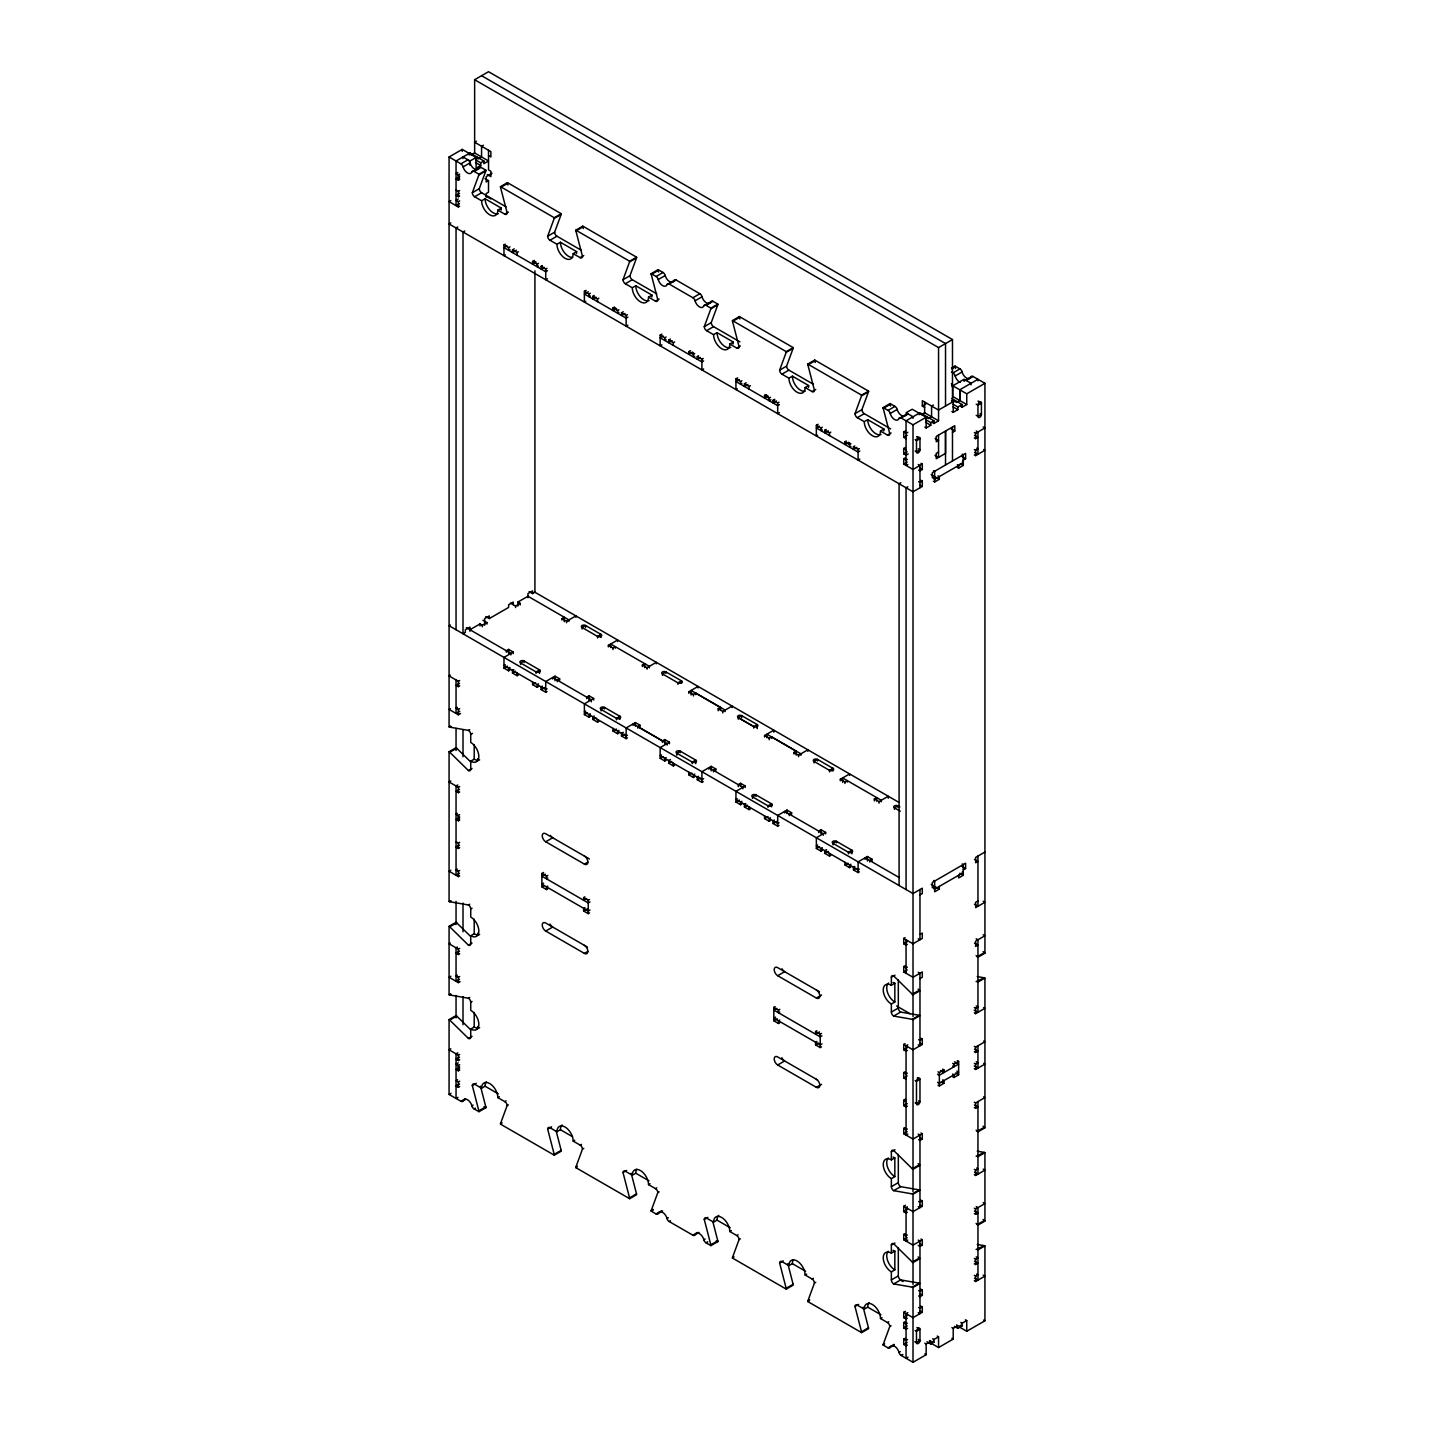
<?xml version="1.0" encoding="UTF-8"?>
<svg xmlns="http://www.w3.org/2000/svg" width="1434" height="1434" viewBox="0 0 1434 1434"><rect width="100%" height="100%" fill="white"/><g stroke="black" fill="none" stroke-linecap="round" stroke-linejoin="round"><path stroke-width="1.5" d="M591.346 701.835L591.346 699.828L552.699 677.511L552.699 679.017M933.373 481.215L934.681 481.967L934.681 476.608L931.204 474.6M945.526 464.992L945.526 431.06L945.526 453.377L936.241 458.737L936.241 453.377L938.553 452.033M945.526 406.055L945.526 343.568L481.591 75.715M952.481 460.977L952.481 427.045M952.481 402.04L952.481 339.553L488.546 71.7L474.636 79.73L474.636 152.954L488.51 161.002L483.885 163.673L483.885 161.002L469.993 152.954L456.048 161.002L456.048 205.636L459.525 203.628M957.338 467.376L958.647 468.129L963.289 465.441L963.289 460.081L965.602 458.755L965.602 453.395L932.351 472.593L932.351 477.934L934.681 476.608M481.591 200.76L485.068 198.752L501.308 208.127L497.831 210.135A11.49 6.632 60 0 1 489.711 214.813A11.49 6.632 60 0 1 481.591 200.76L474.636 196.745A3.28 1.9 60 0 1 472.324 192.712L478.848 174.93A3.28 1.9 60 0 0 478.956 174.231L485.911 170.216L481.017 167.384A3.28 1.9 60 0 0 478.831 167.903A6.561 3.782 60 0 1 474.457 168.961A6.561 3.782 60 0 1 470.083 162.849A3.28 1.9 60 0 0 467.896 159.801L460.941 163.835L449.075 156.987L449.075 726.877A3.28 1.9 60 0 0 449.738 727.146L468.416 730.39L469.725 729.637M472.324 192.712L479.279 188.696L485.803 170.915A3.28 1.9 60 0 0 485.911 170.216M556.948 244.264L560.425 242.256L576.665 251.631L573.188 253.639A11.49 6.632 60 0 1 565.068 258.317A11.49 6.632 60 0 1 556.948 244.264L549.993 240.249A3.28 1.9 60 0 1 547.663 236.216L554.205 218.434A3.28 1.9 60 0 0 554.295 217.735L561.25 213.72L507.439 182.638L500.484 186.653A3.28 1.9 60 0 0 500.574 187.478L507.116 212.806A3.28 1.9 60 0 1 504.786 214.15L497.831 210.135M547.663 236.216L554.617 232.2L561.16 214.419A3.28 1.9 60 0 0 561.25 213.72M632.286 287.768L635.782 285.742L652.004 295.117L648.527 297.143A11.49 6.632 60 0 1 640.406 301.821A11.49 6.632 60 0 1 632.286 287.768L625.332 283.735A3.28 1.9 60 0 1 623.019 279.72L629.544 261.938A3.28 1.9 60 0 0 629.651 261.239L636.606 257.206L582.796 226.142L575.823 230.157A3.28 1.9 60 0 0 575.93 230.982L582.455 256.31A3.28 1.9 60 0 1 580.143 257.654L573.188 253.639M623.019 279.72L629.974 275.704L636.517 257.923A3.28 1.9 60 0 0 636.606 257.206M713.558 334.678L717.036 332.67L733.276 342.045L729.798 344.052A11.49 6.632 60 0 1 721.678 348.731A11.49 6.632 60 0 1 713.558 334.678L706.603 330.662A3.28 1.9 60 0 1 704.273 326.647L710.816 308.866A3.28 1.9 60 0 0 710.906 308.149L717.878 304.133L712.985 301.301A3.28 1.9 60 0 0 710.798 301.839A6.561 3.782 60 0 1 706.424 302.879A6.561 3.782 60 0 1 702.051 296.784A3.28 1.9 60 0 0 699.864 293.737L676.149 280.042A3.28 1.9 60 0 0 673.962 280.562A6.561 3.782 60 0 1 669.588 281.62A6.561 3.782 60 0 1 665.215 275.525A3.28 1.9 60 0 0 663.028 272.478L658.134 269.646L651.179 273.661A3.28 1.9 60 0 0 651.269 274.486L657.812 299.814A3.28 1.9 60 0 1 655.499 301.158L648.527 297.143M704.273 326.647L711.246 322.632L717.771 304.85A3.28 1.9 60 0 0 717.878 304.133M556.267 1131.372L561.16 1150.355A3.28 1.9 60 0 1 561.25 1151.179L554.295 1155.195L500.484 1124.131A3.28 1.9 60 0 1 500.574 1123.414L507.116 1105.632L508.425 1104.879M788.915 378.182L792.393 376.174L808.633 385.549L805.137 387.556A11.49 6.632 60 0 1 797.035 392.235A11.49 6.632 60 0 1 788.915 378.182L781.942 374.166A3.28 1.9 60 0 1 779.63 370.151L786.155 352.37A3.28 1.9 60 0 0 786.262 351.653L793.217 347.637L739.406 316.555L732.451 320.589A3.28 1.9 60 0 0 732.541 321.413L739.084 346.723A3.28 1.9 60 0 1 736.753 348.068L729.798 344.052M779.63 370.151L786.585 366.136L793.127 348.337A3.28 1.9 60 0 0 793.217 347.637M631.193 1173.281L636.517 1193.859A3.28 1.9 60 0 1 636.606 1194.683L629.651 1198.699L575.823 1167.634A3.28 1.9 60 0 1 575.93 1166.918L582.455 1149.136L583.763 1148.383M864.254 421.686L867.731 419.678L883.971 429.053L880.494 431.06A11.49 6.632 60 0 1 872.374 435.739A11.49 6.632 60 0 1 864.254 421.686L857.299 417.67A3.28 1.9 60 0 1 854.987 413.655L861.511 395.874A3.28 1.9 60 0 0 861.601 395.157L868.574 391.141L814.745 360.059L807.79 364.093A3.28 1.9 60 0 0 807.898 364.899L814.422 390.227A3.28 1.9 60 0 1 812.11 391.572L805.137 387.556M854.987 413.655L861.942 409.622L868.466 391.84A3.28 1.9 60 0 0 868.574 391.141M712.877 1221.786L717.771 1240.786A3.28 1.9 60 0 1 717.878 1241.611L710.906 1245.626L706.012 1242.794A3.28 1.9 60 0 1 703.825 1239.747A6.561 3.782 60 0 0 699.451 1233.652A6.561 3.782 60 0 0 695.078 1234.692A3.28 1.9 60 0 1 692.891 1235.212L669.194 1221.535A3.28 1.9 60 0 1 667.007 1218.488A6.561 3.782 60 0 0 662.633 1212.393A6.561 3.782 60 0 0 658.26 1213.433A3.28 1.9 60 0 1 656.073 1213.953L651.179 1211.138A3.28 1.9 60 0 1 651.269 1210.421L657.812 1192.64L659.12 1191.887M787.822 1263.713L793.127 1284.29A3.28 1.9 60 0 1 793.217 1285.097L786.262 1289.13L732.451 1258.048A3.28 1.9 60 0 1 732.541 1257.349L739.084 1239.568L740.374 1238.815M863.16 1307.199L868.466 1327.776A3.28 1.9 60 0 1 868.574 1328.601L861.601 1332.616L807.79 1301.552A3.28 1.9 60 0 1 807.898 1300.853L814.422 1283.054L815.731 1282.301M931.598 1341.525L931.598 1343.533L938.553 1347.548L938.553 1336.829L933.928 1339.517L933.928 1342.188L930.791 1343.999L930.791 1341.31L926.149 1343.999L926.149 1354.718L913.01 1362.3L901.161 1355.453A3.28 1.9 60 0 1 898.975 1352.405A6.561 3.782 60 0 0 894.601 1346.311A6.561 3.782 60 0 0 890.227 1347.351A3.28 1.9 60 0 1 888.04 1347.888L883.147 1345.056A3.28 1.9 60 0 1 883.236 1344.339L889.779 1326.558L891.07 1325.805M449.075 156.987L462.232 149.387L476.106 157.453L476.106 168.172L480.748 165.484L480.748 162.813L475.532 159.801M476.464 141.177L474.636 142.235L490.876 151.61L490.876 156.969L488.546 155.625M483.419 145.192L481.591 146.25L481.555 156.987L478.114 158.977M471.159 154.962L474.636 152.954M463.003 158.547L463.003 156.987L469.993 160.984L476.948 156.969L476.948 158.636M460.941 163.835A3.28 1.9 60 0 1 463.128 166.882L470.083 162.849M457.787 172.492L456.048 173.496L458.36 174.84L459.669 174.088M480.748 162.813L483.885 161.002M459.525 176.848L456.048 178.856L458.36 180.2L459.669 179.447M463.128 166.882A6.561 3.782 60 0 0 467.502 172.976A6.561 3.782 60 0 0 471.876 171.919L478.831 167.903M471.876 171.919A3.28 1.9 60 0 1 474.062 171.399L481.017 167.384M478.848 174.93L485.803 170.915M456.048 190.023L458.36 191.367L459.669 190.597M491.987 173.281L486.198 176.633L486.198 181.993L488.51 180.648L488.51 192.246L486.198 193.59L486.198 197.157M459.525 193.375L456.048 195.382L458.36 196.709L459.669 195.956M450.832 200.617L449.075 201.62L458.36 206.98L459.669 206.227M458.217 199.039L456.048 200.294L458.36 201.62L459.669 200.868M474.636 196.745L481.591 192.712L506.094 206.872M500.574 187.478L507.546 183.462A3.28 1.9 60 0 1 507.439 182.638M450.832 222.951L449.075 223.955L913.01 491.79L922.295 486.431L922.295 481.071L920.986 480.318M457.787 226.948L456.048 227.97L456.048 629.741M464.741 230.982L463.003 231.985L463.003 633.756L465.315 632.412L465.315 629.741L469.958 627.052L469.958 631.247M504.786 214.15L508.425 212.053M505.288 254.893L503.961 255.646L503.979 244.927L505.288 244.174M554.205 218.434L561.16 214.419M507.009 245.859L503.961 247.616L545.709 271.725L547.465 270.721M503.979 244.927L508.622 247.598L509.93 246.845M509.93 249.534L508.622 250.287L508.622 247.598M516.401 250.251L512.494 252.509L512.494 249.839L514.232 248.835M512.494 249.839L517.118 252.509L518.427 251.757M549.993 240.249L556.948 236.216L581.451 250.376M575.93 230.982L582.885 226.966A3.28 1.9 60 0 1 582.796 226.142M535.079 261.562L536.047 262.117L532.588 264.125L532.588 261.436L534.326 260.432M532.588 261.436L537.23 264.125L538.539 263.372M538.539 266.043L537.23 266.796L537.23 264.125M544.131 267.28L541.102 269.036L541.102 266.348L542.393 265.595M547.465 278.752L545.709 279.755L545.727 269.036L547.035 268.283M580.143 257.654L583.763 255.557M629.544 261.938L636.517 257.923M585.699 301.319L584.373 302.072L584.391 291.353L586.13 290.349M588.298 291.783L584.373 294.042L626.138 318.151L627.877 317.147M584.391 291.353L589.033 294.024L590.342 293.271M590.342 295.96L589.033 296.713L589.033 294.024M595.952 297.179L592.905 298.935L592.905 296.264L594.214 295.512M592.905 296.264L597.548 298.935L598.838 298.182M625.332 283.735L632.286 279.72L656.79 293.862M651.269 274.486L658.242 270.47A3.28 1.9 60 0 1 658.134 269.646M651.179 273.661L656.073 276.493L663.028 272.478M656.073 276.493A3.28 1.9 60 0 1 658.26 279.54L665.215 275.525M616.477 308.543L612.999 310.551L612.999 307.88L614.308 307.127M612.999 307.88L617.642 310.551L618.95 309.798M618.95 312.469L617.642 313.221L617.642 310.551M658.26 279.54A6.561 3.782 60 0 0 662.633 285.635A6.561 3.782 60 0 0 667.007 284.595L673.962 280.562M667.007 284.595A3.28 1.9 60 0 1 669.194 284.057L676.149 280.042M624.991 313.454L621.514 315.462L621.514 312.773L623.252 311.77M627.877 325.177L626.138 326.181L626.156 315.462L627.447 314.709M655.499 301.158L659.12 299.061M669.194 284.057L692.891 297.752L699.864 293.737M692.891 297.752A3.28 1.9 60 0 1 695.078 300.799L702.051 296.784M695.078 300.799A6.561 3.782 60 0 0 699.451 306.894A6.561 3.782 60 0 0 703.825 305.854L710.798 301.839M703.825 305.854A3.28 1.9 60 0 1 706.012 305.317L712.985 301.301M661.916 344.805L660.142 345.827L660.178 335.108L661.916 334.104M663.171 336.04L660.142 337.797L701.889 361.906L703.628 360.902M710.816 308.866L717.771 304.85M660.178 335.108L664.802 337.779L666.111 337.026M666.111 339.715L664.802 340.467L664.802 337.779M672.152 340.683L668.674 342.69L668.674 340.019L670.413 339.016M668.674 340.019L673.317 342.69L674.625 341.937M706.603 330.662L713.558 326.647L739.944 341.884M732.541 321.413L739.496 317.38A3.28 1.9 60 0 1 739.406 316.555M692.264 352.298L688.786 354.306L688.786 351.617L690.525 350.613M688.786 351.617L693.411 354.306L694.719 353.553M694.719 356.224L693.411 356.976L693.411 354.306M700.33 357.442L697.283 359.217L697.283 356.528L698.591 355.775M703.628 368.932L701.889 369.936L701.925 359.217L703.234 358.446M736.753 348.068L740.374 345.97M737.255 388.811L735.929 389.582L735.947 378.845L737.685 377.841M739.406 379.526L735.929 381.534L777.676 405.643L779.415 404.639M786.155 352.37L793.127 348.337M735.947 378.845L740.589 381.534L741.88 380.781M741.88 383.452L740.589 384.204L740.589 381.534M747.921 384.437L744.443 386.445L744.443 383.756L746.182 382.753M744.443 383.756L749.086 386.445L750.394 385.692M781.942 374.166L788.915 370.151L813.419 384.294M807.898 364.899L814.853 360.884A3.28 1.9 60 0 1 814.745 360.059M766.079 394.924L768.015 396.053L764.555 398.043L764.555 395.372L765.864 394.619M764.555 395.372L769.198 398.043L770.488 397.29M770.936 399.728L769.198 400.731L769.198 398.043M776.529 400.946L773.051 402.954L773.051 400.283L774.79 399.279M779.415 412.669L777.676 413.673L777.694 402.954L779.003 402.201M812.11 391.572L815.731 389.474M450.384 624.973L449.075 625.726L913.01 893.561L922.295 888.202L922.295 893.561L919.965 894.906M474.636 79.73L938.553 347.584L952.481 339.553M861.511 395.874L868.466 391.84M817.667 435.237L816.34 436.008L816.358 425.271L818.097 424.267M819.388 426.203L816.34 427.959L858.088 452.068L859.826 451.065M469.958 629.741L480.014 623.933L482.326 625.278L486.968 622.589L486.968 624.095M485.803 616.566L489.299 618.574L508.622 607.424L508.622 604.736L513.264 602.065L513.264 604.736M517.907 606.08L517.907 602.065L527.945 596.257M529.11 591.561L532.588 593.586L534.918 592.242L534.918 270.829M816.358 425.271L821.001 427.959L822.309 427.207M510.504 603.14L515.577 606.08L520.219 603.391L520.219 604.915M822.309 429.877L821.001 430.63L821.001 427.959M828.35 430.863L824.855 432.871L824.855 430.182L826.163 429.429M824.855 430.182L829.497 432.871L830.806 432.118M857.299 417.67L864.254 413.655L890.639 428.874M883.147 407.579L890.102 403.563L894.995 406.396A3.28 1.9 60 0 1 897.182 409.443A6.561 3.782 60 0 0 901.556 415.537A6.561 3.782 60 0 0 905.929 414.498A3.28 1.9 60 0 1 908.116 413.978L901.161 417.993A3.28 1.9 60 0 0 898.975 418.513A6.561 3.782 60 0 1 894.601 419.553A6.561 3.782 60 0 1 890.227 413.458A3.28 1.9 60 0 0 888.04 410.411L883.147 407.579A3.28 1.9 60 0 0 883.236 408.403L889.779 433.731A3.28 1.9 60 0 1 887.449 435.076L880.494 431.06M951.567 368.072L955.044 366.064L959.938 368.897A3.28 1.9 60 0 1 962.124 371.944A6.561 3.782 60 0 0 966.498 378.038A6.561 3.782 60 0 0 970.872 376.999A3.28 1.9 60 0 1 973.059 376.479L984.925 383.308L984.925 953.216L977.952 957.231A3.28 1.9 60 0 1 977.289 956.729L976.124 955.582M883.236 408.403L890.191 404.388A3.28 1.9 60 0 1 890.102 403.563M951.674 368.897L955.152 366.889A3.28 1.9 60 0 1 955.044 366.064M888.04 410.411L894.995 406.396M951.459 372.033L952.983 372.912L959.938 368.897M890.227 413.458L897.182 409.443M952.983 372.912A3.28 1.9 60 0 1 955.169 375.959L962.124 371.944M849.663 442.855A2.456 1.416 0 0 1 848.426 442.479L844.967 444.468L844.967 441.797L846.275 441.045M844.967 441.797L849.609 444.468L850.918 443.715M450.384 675.181L449.075 675.934L458.36 681.293L459.669 680.541M984.925 383.308L966.749 393.812L966.749 404.513L952.803 396.501L952.803 385.782L964.078 379.275L971.033 383.29L970.997 384.868M898.975 418.513L905.929 414.498M964.347 380.763L970.872 376.999M850.918 446.404L849.609 447.157L849.609 444.468M955.152 402.183L955.152 400.498L938.553 410.07L922.313 400.695L922.313 406.055L925.808 404.047M973.059 376.479L966.104 380.494A3.28 1.9 60 0 0 963.917 381.014M856.958 447.372L853.463 449.38L853.463 446.709L854.772 445.956M513.264 653.563L513.264 652.058L508.622 649.387L506.31 650.713L506.31 652.219M561.967 620.08L561.967 618.574L564.297 617.229L564.297 621.764M933.426 404.997L931.598 406.055L931.562 416.792L928.407 418.62M859.826 459.095L858.088 460.099L858.106 449.38L859.414 448.627M921.506 414.569L924.607 412.777L938.553 420.789L938.553 347.584M887.449 435.076L891.07 432.978M513.264 652.058L503.979 657.417L503.979 668.136L508.622 670.807L509.93 670.054M561.967 618.574L566.609 621.263L575.894 615.903L575.894 617.409M459.525 683.301L456.048 685.309L458.36 686.653L459.669 685.9M901.161 417.993L913.01 424.822L926.956 416.774L933.928 420.789L933.928 423.478L932.62 422.725M906.055 438.661L903.725 437.334L903.725 431.975L905.463 430.971M956.657 402.309L959.794 400.498L959.794 389.779M505.288 664.695L503.979 665.448L545.727 689.557L547.035 688.804M907.794 432.315L906.055 433.319L903.725 431.975M503.979 668.136L507.457 666.129M903.725 437.334L907.202 435.327M925.575 419.588L930.791 422.6L933.928 420.789M953.072 404.209L957.858 406.969L962.106 404.513L962.106 407.202L960.798 406.449M509.93 667.384L508.622 668.136L508.622 670.807M924.84 427.207L926.149 427.959L930.791 425.271L930.791 422.6M933.928 423.478L938.553 420.789M951.907 411.576L953.216 412.329L957.858 409.658L957.858 406.969M962.106 407.202L966.749 404.513M513.784 669.606L512.494 670.359L512.494 673.048L517.118 675.719L518.427 674.966M450.384 708.665L449.075 709.418L458.36 714.777L460.529 713.523M512.494 673.048L515.523 671.273M916.487 440.686L919.965 438.661L917.061 436.994M908.224 453.933L906.055 455.187L903.725 453.843L903.725 448.483L905.463 447.48M457.338 707.338L456.048 708.091L458.36 709.418L459.669 708.665M903.725 453.843L907.202 451.835M459.758 711.3L456.048 713.433L456.048 679.967M918.656 470.065L919.965 470.818L922.295 469.474L922.295 464.114L913.01 469.474L903.725 464.114L903.725 458.755L905.033 458.002M952.481 432.405L954.793 431.06L954.793 425.701L936.241 436.42L936.241 441.78L938.553 440.435L935.076 438.428M907.363 459.346L906.055 460.099L903.725 458.755M449.075 726.877L450.384 726.124M903.725 464.114L907.202 462.107M449.738 727.146L451.047 726.393M907.794 464.455L906.055 465.458L906.055 420.807L919.194 413.225L919.194 414.731M532.588 681.975L532.588 684.645L535.635 682.889M538.539 683.893L537.23 684.645L537.23 687.316L538.539 686.563M559.654 680.343L559.654 678.838L555.012 676.167L545.727 681.526L545.727 692.228L547.035 691.475M608.357 646.877L608.357 645.354L617.642 640.012L617.642 641.518M974.331 432.566L975.64 433.319L984.925 427.959L983.186 426.956M542.393 686.133L541.102 686.886L541.102 689.557L545.727 692.228M541.102 689.557L544.579 687.549M559.654 678.838L557.324 680.182L557.324 681.688M608.357 645.354L612.999 648.043L615.329 646.698L615.329 648.204M974.331 437.908L975.64 438.661L977.952 437.334L974.475 435.327M900.839 482.756L899.082 483.76L899.082 885.531M470.711 761.956L456.711 748.225A3.28 1.9 60 0 0 456.048 747.723L449.075 751.739A3.28 1.9 60 0 1 449.738 752.241L468.416 770.56A3.28 1.9 60 0 0 470.728 769.216L470.728 761.185A11.49 6.632 60 0 0 478.848 756.507A11.49 6.632 60 0 0 470.728 742.436L470.728 734.405L472.467 733.401M907.794 486.771L906.055 487.775L906.055 889.546M449.738 752.241L456.711 748.225M922.295 481.071L919.965 482.416L918.656 481.663M974.331 449.523L975.64 450.276L977.952 448.932L976.662 448.179M933.624 478.723L934.645 479.297L963.254 462.788L963.254 454.757L962.232 454.166M974.331 454.883L975.64 455.636L984.925 450.276L983.616 449.523M934.681 481.967L939.324 479.279L939.324 476.608L938.015 475.855M470.728 761.185L474.206 759.178A11.49 6.632 60 0 0 479.637 759.912M593.676 699.989L593.676 698.483L589.033 695.813L586.721 697.139L586.721 698.645M642.378 666.505L642.378 665L644.708 663.673L644.708 667.688M468.416 770.56L472.037 768.463M450.832 780.956L449.075 781.96L458.36 787.32L459.669 786.567M593.676 698.483L584.391 703.843L584.391 714.562L589.033 717.233L590.342 716.48M642.378 665L647.021 667.688L656.306 662.329L656.306 663.834M457.787 784.972L456.048 785.975L456.048 875.26L459.525 873.252M585.699 711.121L584.391 711.873L626.156 735.983L627.447 735.23M584.391 714.562L587.438 712.806M459.525 789.327L456.048 791.335L458.36 792.679L459.669 791.927M590.342 713.809L589.033 714.562L589.033 717.233M594.214 716.032L592.905 716.785L592.905 719.474L597.548 722.144L598.838 721.392M592.905 719.474L595.952 717.699M457.338 813.347L456.048 814.1L458.36 815.444L459.669 814.691M612.999 728.4L612.999 731.071L616.477 729.064M459.597 816.86A2.456 1.416 -60 0 0 459.525 817.452L456.048 819.459L458.36 820.804L459.669 820.051M618.95 730.318L617.642 731.071L617.642 733.742L618.95 732.989M640.066 726.769L640.066 725.263L635.423 722.593L626.156 727.952L626.156 738.653L627.447 737.901M688.786 693.303L688.786 691.78L698.053 686.438L698.053 687.944M623.252 732.308L621.514 733.312L621.514 735.983L626.156 738.653M621.514 735.983L624.561 734.226M637.754 728.113L637.754 726.608L640.066 725.263M688.786 691.78L693.411 694.468L695.741 693.124L720.495 707.41L720.495 710.422M456.048 841.776L458.36 843.12L459.669 842.367M459.525 845.128L456.048 847.135L458.36 848.48L459.669 847.727M662.472 742.418L662.472 740.912L664.784 739.568L669.427 742.238L669.427 743.744M718.183 710.744L718.183 708.737L720.495 707.41M669.427 742.238L660.16 747.598L660.178 758.299L664.802 760.988L666.111 760.235M718.183 708.737L722.808 711.425L732.093 706.066L732.075 707.571M450.832 870.241L449.075 871.245L458.36 876.604L459.669 875.851M457.338 869.147L456.048 869.9L458.36 871.245L459.669 870.492M661.45 754.876L660.16 755.628L701.907 779.737L703.646 778.734M660.178 758.299L663.207 756.543M666.111 757.546L664.802 758.299L664.802 760.988M676.794 753.173L680.272 751.165L680.254 752.671M738.259 719.187L738.277 717.663L741.736 715.674L757.224 724.582L757.224 727.612M670.413 759.536L668.674 760.54L668.674 763.211L673.317 765.899L674.625 765.147M668.674 763.211L671.721 761.454M589.428 858.966L545.727 833.746A4.929 2.832 60 0 0 542.249 835.753A4.929 2.832 60 0 0 545.727 841.776L552.699 837.761A4.929 2.832 60 0 1 550.369 835.395M449.075 751.739L449.075 901.466L450.384 900.713M449.075 901.466A3.28 1.9 60 0 0 449.738 901.735L451.047 900.982M741.754 717.663L741.754 715.656A2.456 1.416 0 0 0 738.277 715.656A2.456 1.416 0 0 0 738.277 717.663L753.728 726.608L757.206 724.6L757.206 728.615M688.786 772.137L688.786 774.826L691.815 773.069M694.719 774.073L693.411 774.826L693.411 777.497L694.719 776.744M449.738 901.735L468.416 904.979L469.725 904.227M715.817 770.542L715.817 769.018L711.192 766.348L701.907 771.707L701.925 782.408L703.234 781.655M764.573 737.04L764.573 735.534L773.84 730.175L773.822 732.182M698.591 776.296L697.283 777.049L697.283 779.737L701.925 782.408M470.711 936.545L456.711 922.815A3.28 1.9 60 0 0 456.048 922.313L449.075 926.328A3.28 1.9 60 0 1 449.738 926.83L468.416 945.149A3.28 1.9 60 0 0 470.728 943.805L470.728 935.775A11.49 6.632 60 0 0 478.848 931.096A11.49 6.632 60 0 0 470.728 917.025L470.728 908.995L472.037 908.242M697.283 779.737L700.33 777.981M715.817 769.018L713.505 770.363L713.505 771.868M764.573 735.534L769.216 738.205L771.528 736.861L796.246 751.165L796.246 755.18M449.738 926.83L456.711 922.815M547.806 888.793L546.515 889.546L541.873 886.875L541.873 873.485L543.611 872.481M545.35 874.148L541.873 876.156L588.263 902.936L590.001 901.932M541.873 873.485L546.515 876.156L547.806 875.403M547.806 878.074L546.515 878.845L546.515 876.156M543.611 883.183L541.873 884.186L588.263 910.984L590.001 909.981M541.873 886.875L544.042 885.62M545.727 841.776L584.391 864.11L587.868 862.103A4.929 2.832 60 0 0 584.391 856.062M547.806 886.122L546.515 886.875L546.515 889.546M450.384 943.034L449.075 943.787L458.36 949.147L459.669 948.394M470.728 935.775L474.206 933.767A11.49 6.632 60 0 0 479.637 934.502M457.338 947.049L456.048 947.802L456.048 981.286L459.525 979.279M745.214 787.481L745.214 785.975L740.589 783.305L738.259 784.649L738.259 786.657M793.934 754.015L793.934 752.491L796.246 751.165M468.416 945.149L472.037 943.052M745.214 785.975L735.947 791.335L735.947 802.054L740.589 804.725L741.88 803.972M793.934 752.491L798.577 755.18L807.844 749.821L807.844 751.326M459.525 951.154L456.048 953.162L458.36 954.506L459.669 953.753M737.255 798.613L735.947 799.365L777.694 823.474L779.003 822.722M735.947 802.054L739.424 800.047M741.88 801.301L740.589 802.054L740.589 804.725M745.752 803.524L744.443 804.277L744.443 806.966L749.086 809.636L750.394 808.884M586.667 898.509L583.62 900.265L583.62 897.576L584.929 896.824M450.832 976.267L449.075 977.271L458.36 982.631L460.099 981.627M744.443 806.966L747.49 805.209M457.338 975.174L456.048 975.927L458.36 977.271L459.669 976.518M583.62 897.576L588.263 900.265L589.571 899.512M584.929 907.543L583.62 908.296L583.62 910.984L588.263 913.655L589.571 912.902M587.492 947.139L545.727 923.03A4.929 2.832 60 0 0 542.249 925.038A4.929 2.832 60 0 0 545.727 931.06L552.699 927.045A4.929 2.832 60 0 1 550.011 924.052M583.62 910.984L587.098 908.977M449.075 926.328L449.075 994.73L450.384 993.977M449.075 994.73A3.28 1.9 60 0 0 449.738 994.999L451.047 994.246M764.555 815.892L764.555 818.563L768.032 816.555M770.488 817.81L769.198 818.563L769.198 821.252L770.488 820.499M791.622 814.279L791.622 812.773L786.979 810.085L777.694 815.444L777.694 826.163L779.003 825.41M840.324 780.795L840.324 779.289L849.609 773.93L849.609 775.436M774.36 820.051L773.051 820.804L773.051 823.474L777.694 826.163M449.738 994.999L468.416 998.225L469.725 997.472M773.051 823.474L776.529 821.467M791.622 812.773L789.292 814.1L789.292 815.605M840.324 779.289L844.967 781.96L847.279 780.616L847.279 782.122M470.711 1029.809L456.711 1016.079A3.28 1.9 60 0 0 456.048 1015.577L449.075 1019.592A3.28 1.9 60 0 1 449.738 1020.094L468.416 1038.413A3.28 1.9 60 0 0 470.728 1037.069L470.728 1029.038A11.49 6.632 60 0 0 478.848 1024.342A11.49 6.632 60 0 0 470.728 1010.289L470.728 1002.241L472.037 1001.488M449.738 1020.094L456.711 1016.079M545.727 931.06L584.391 953.395L587.868 951.369A4.929 2.832 60 0 0 584.391 945.347M470.728 1029.038L474.206 1027.031A11.49 6.632 60 0 0 479.637 1027.766M825.643 833.907L825.643 832.401L821.001 829.73L818.671 831.075L818.671 832.58M874.346 800.943L874.346 798.917L876.676 797.591L876.676 801.104M468.416 1038.413L472.037 1036.316M825.643 832.401L816.358 837.761L816.358 848.48L821.001 851.151L822.309 850.398M874.346 798.917L878.988 801.606L888.273 796.246L888.273 798.254M450.832 1048.81L449.075 1049.813L458.36 1055.173L459.669 1054.42M457.787 1052.825L456.048 1053.829L456.048 1098.48L457.984 1097.351M817.667 845.038L816.358 845.791L858.106 869.9L859.414 869.147M816.358 848.48L819.406 846.723M459.525 1057.181L456.048 1059.188L458.36 1060.533L459.669 1059.78M822.309 847.727L821.001 848.48L821.001 851.151M826.611 849.699L824.855 850.703L824.855 853.391L829.497 856.062L830.806 855.309M458.217 1062.845L456.048 1064.1L458.36 1065.444L459.669 1064.691M824.855 853.391L828.35 851.384M459.597 1066.86A2.456 1.416 -60 0 0 459.525 1067.452L456.048 1069.459L458.36 1070.804L459.669 1070.033M457.571 1079.73L456.048 1080.609L458.36 1081.953L459.669 1081.2M459.525 1083.961L456.048 1085.968L458.36 1087.313L459.669 1086.56M844.967 862.318L844.967 864.989L848.014 863.232M449.075 1019.592L449.075 1094.447L451.029 1093.335M850.918 864.236L849.609 864.989L849.609 867.678L850.918 866.925M872.033 861.207L872.033 859.199L867.391 856.51L858.106 861.87L858.106 872.589L859.414 871.836M480.498 1086.273L485.803 1106.851A3.28 1.9 60 0 1 485.911 1107.675L478.956 1111.691A3.28 1.9 60 0 0 478.848 1110.884L472.324 1085.556L476.231 1083.297M854.772 866.477L853.463 867.229L853.463 869.9L858.106 872.589M853.463 869.9L856.08 868.395M872.033 859.199L869.703 860.525L869.703 862.031M472.324 1085.556A3.28 1.9 60 0 1 474.636 1084.212L481.591 1088.227L485.068 1086.219A11.49 6.632 60 0 1 486.431 1081.828M449.075 1094.447L460.941 1101.294L462.232 1100.541M462.68 1100.29L464.849 1099.036M460.941 1101.294A3.28 1.9 60 0 0 463.128 1100.774L465.727 1099.269M463.128 1100.774A6.561 3.782 60 0 1 467.502 1099.735A6.561 3.782 60 0 1 471.876 1105.829L473.166 1105.076M471.876 1105.829A3.28 1.9 60 0 0 474.062 1108.876L475.353 1108.124M481.591 1088.227A11.49 6.632 60 0 1 489.711 1083.548A11.49 6.632 60 0 1 497.831 1097.602L499.355 1096.723M478.848 1110.884L485.803 1106.851M497.831 1097.602L504.786 1101.617L506.094 1100.864M500.574 1123.414L501.882 1122.661M500.484 1124.131L501.792 1123.378M984.925 852.047L975.64 857.407L975.64 862.766L977.952 861.422L974.475 859.414M819.459 991.772L777.694 967.663A4.929 2.832 60 0 0 774.217 969.671A4.929 2.832 60 0 0 777.694 975.712L784.649 971.696A4.929 2.832 60 0 1 781.978 968.703M963.289 869.9L965.602 868.556L965.602 863.196L932.351 882.394L932.351 887.754L934.681 886.409L931.204 884.402M939.324 886.409L939.324 889.098L934.681 891.769L934.663 881.068L933.642 880.476M962.25 863.967L963.272 864.541L963.289 875.26L958.647 877.931L958.647 875.26M554.295 1155.195A3.28 1.9 60 0 0 554.205 1154.37L547.663 1129.06L551.588 1126.783M547.663 1129.06A3.28 1.9 60 0 1 549.993 1127.716L556.948 1131.731L560.425 1129.723A11.49 6.632 60 0 1 562.11 1124.973M779.773 1022.711L778.465 1023.464L773.822 1020.793L773.822 1007.403L775.131 1006.65M776.726 1008.407L773.822 1010.074L820.23 1036.872L821.969 1035.868M773.822 1007.403L778.465 1010.074L779.773 1009.321M907.363 944.379L906.055 945.131L903.725 943.787L903.725 938.428L905.033 937.675M779.773 1012.01L778.465 1012.763L778.465 1010.074M775.579 1017.118L773.822 1018.122L820.23 1044.902L821.969 1043.898M903.725 943.787L907.202 941.779M919.965 934.412L922.295 933.068L922.295 938.428L913.01 943.787L903.725 938.428M977.952 900.928L975.64 902.273L975.64 907.632L984.925 902.273L983.186 901.269M773.822 1020.793L777.318 1018.785M777.694 975.712L816.358 998.028L821.574 995.017M779.773 1020.04L778.465 1020.793L778.465 1023.464M556.948 1131.731A11.49 6.632 60 0 1 565.068 1127.034A11.49 6.632 60 0 1 573.188 1141.106L574.711 1140.227M554.205 1154.37L561.16 1150.355M573.188 1141.106L580.143 1145.121L581.451 1144.368M919.965 978.615L922.295 977.271L922.295 971.911L913.01 977.271L903.725 971.911L903.725 966.552L905.033 965.799M907.363 967.143L906.055 967.896L903.725 966.552M893.687 1016.079L900.642 1012.063L919.302 1015.308A3.28 1.9 60 0 1 919.965 1015.577L913.01 1019.592A3.28 1.9 60 0 0 912.347 1019.323L893.687 1016.079A3.28 1.9 60 0 1 891.356 1012.063L891.356 1004.033A11.49 6.632 60 0 1 883.236 989.962A11.49 6.632 60 0 1 891.356 985.283L891.356 977.253L894.977 975.156M903.725 971.911L907.202 969.904M575.93 1166.918L577.239 1166.165M575.823 1167.634L577.131 1166.882M891.356 985.283L894.834 983.276L894.834 1002.025L891.356 1004.033M819.495 1031.924L815.587 1034.183L815.587 1031.512L816.896 1030.759M815.587 1031.512L820.23 1034.183L821.521 1033.43M816.896 1041.46L815.587 1042.213L815.587 1044.902L820.23 1047.573L821.521 1046.82M817.523 1079.945L777.694 1056.948A4.929 2.832 60 0 0 774.217 1058.955A4.929 2.832 60 0 0 777.694 1064.996L784.649 1060.963A4.929 2.832 60 0 1 781.835 1057.665M815.587 1044.902L818.635 1043.145M912.347 994.228L919.302 990.213A3.28 1.9 60 0 0 919.965 990.715L913.01 994.73A3.28 1.9 60 0 1 912.347 994.228L893.687 975.909A3.28 1.9 60 0 0 891.356 977.253M977.289 956.729L984.262 952.714A3.28 1.9 60 0 0 984.925 953.216M891.356 1012.063L898.311 1008.048L898.311 979.763M629.651 1198.699A3.28 1.9 60 0 0 629.544 1197.874L623.019 1172.546L626.64 1170.467M623.019 1172.546A3.28 1.9 60 0 1 625.332 1171.219L632.286 1175.235L635.782 1173.227A11.49 6.632 60 0 1 636.821 1169.23M912.347 1019.323L919.302 1015.308M976.124 981.609L984.262 977.809A3.28 1.9 60 0 1 984.925 978.078L984.925 1127.805L977.952 1131.82A3.28 1.9 60 0 1 977.289 1131.318L976.124 1130.171M984.925 978.078L977.952 982.093A3.28 1.9 60 0 0 977.289 981.824M777.694 1064.996L816.358 1087.313L821.574 1084.301M632.286 1175.235A11.49 6.632 60 0 1 640.406 1170.538A11.49 6.632 60 0 1 648.527 1184.609L650.05 1183.731M629.544 1197.874L636.517 1193.859M907.363 1050.387L906.055 1051.158L903.725 1049.813L903.725 1044.454L905.033 1043.701M648.527 1184.609L655.499 1188.625L656.79 1187.872M907.794 1044.794L906.055 1045.798L906.055 1135.083L907.794 1134.079M903.725 1049.813L907.202 1047.806M903.725 1044.454L913.01 1049.813L922.295 1044.454L922.295 1039.094L919.965 1040.439L918.656 1039.686M974.331 1007.546L975.64 1008.299L977.952 1006.955L976.213 1005.951M974.331 1012.906L975.64 1013.659L984.925 1008.299L983.616 1007.546M651.269 1210.421L653.026 1209.418M651.179 1211.138L653.348 1209.884M656.073 1213.953L661.289 1210.941M658.26 1213.433L662.616 1210.923M906.055 1079.282L903.725 1077.938L903.725 1072.578L905.033 1071.825M907.363 1073.17L906.055 1073.923L903.725 1072.578M903.725 1077.938L907.202 1075.93M667.007 1218.488L668.316 1217.735M669.194 1221.535L670.503 1220.782M974.331 1046.372L975.64 1047.125L984.925 1041.783L983.616 1041.03M938.015 1071.807L939.324 1072.56L943.948 1069.889L943.948 1072.56L940.471 1070.553M952.696 1063.329L954.004 1064.082L958.647 1061.411L958.647 1074.801L954.004 1077.472L952.696 1076.719M974.331 1051.731L975.64 1052.484L977.952 1051.158L974.475 1049.132M907.363 1106.206L906.055 1106.958L903.725 1105.614L903.725 1100.254L905.463 1099.251M710.906 1245.626A3.28 1.9 60 0 0 710.816 1244.802L704.273 1219.474L707.912 1217.376M903.725 1105.614L907.202 1103.606M974.331 1063.347L975.64 1064.1L977.952 1062.755L976.213 1061.752M938.015 1085.215L939.324 1085.968L943.948 1083.279L943.948 1080.609L942.658 1079.856M974.331 1068.706L975.64 1069.459L984.925 1064.1L983.616 1063.347M704.273 1219.474A3.28 1.9 60 0 1 706.603 1218.129L713.558 1222.144L717.036 1220.137A11.49 6.632 60 0 1 718.739 1215.387M692.891 1235.212L697.677 1232.451M695.078 1234.692L699.003 1232.433M703.825 1239.747L705.134 1238.994M918.656 1139.671L919.965 1140.424L922.295 1139.098L922.295 1133.738L913.01 1139.098L903.725 1133.738L903.725 1128.379L905.033 1127.626M706.012 1242.794L707.751 1241.79M713.558 1222.144A11.49 6.632 60 0 1 721.678 1217.466A11.49 6.632 60 0 1 729.798 1231.519L731.322 1230.641M907.363 1128.97L906.055 1129.723L903.725 1128.379M710.816 1244.802L717.771 1240.786M903.725 1133.738L907.202 1131.731M729.798 1231.519L736.753 1235.534L738.062 1234.782M893.687 1190.668L900.642 1186.653L919.302 1189.897A3.28 1.9 60 0 1 919.965 1190.166L913.01 1194.181A3.28 1.9 60 0 0 912.347 1193.913L893.687 1190.668A3.28 1.9 60 0 1 891.356 1186.653L891.356 1178.623A11.49 6.632 60 0 1 883.236 1164.551A11.49 6.632 60 0 1 891.356 1159.873L891.356 1151.843L894.977 1149.745M974.331 1102.172L975.64 1102.925L984.925 1097.584L983.616 1096.831M974.331 1107.532L975.64 1108.285L977.952 1106.958L974.475 1104.951M891.356 1159.873L894.834 1157.865L894.834 1176.615L891.356 1178.623M732.541 1257.349L733.849 1256.596M732.451 1258.048L733.742 1257.295M912.347 1168.818L919.302 1164.802A3.28 1.9 60 0 0 919.965 1165.304L913.01 1169.319A3.28 1.9 60 0 1 912.347 1168.818L893.687 1150.498A3.28 1.9 60 0 0 891.356 1151.843M977.289 1131.318L984.262 1127.303A3.28 1.9 60 0 0 984.925 1127.805M891.356 1186.653L898.311 1182.638L898.311 1154.352M786.262 1289.13A3.28 1.9 60 0 0 786.155 1288.306L779.63 1262.978L783.251 1260.88M912.347 1193.913L919.302 1189.897M976.124 1156.216L984.262 1152.398A3.28 1.9 60 0 1 984.925 1152.667L984.925 1221.051L977.952 1225.066A3.28 1.9 60 0 1 977.289 1224.582L976.124 1223.435M779.63 1262.978A3.28 1.9 60 0 1 781.942 1261.633L788.915 1265.648L792.393 1263.641A11.49 6.632 60 0 1 793.432 1259.661M984.925 1152.667L977.952 1156.682A3.28 1.9 60 0 0 977.289 1156.413M907.363 1212.214L906.055 1212.967L903.725 1211.64L903.725 1206.281L905.463 1205.277M907.363 1206.872L906.055 1207.625L906.055 1241.091L907.794 1240.087M903.725 1211.64L907.202 1209.633M903.725 1206.281L913.01 1211.64L922.295 1206.281L922.295 1200.921L919.965 1202.266L918.656 1201.513M974.331 1169.373L975.64 1170.126L977.952 1168.782L976.662 1168.029M974.331 1174.715L975.64 1175.468L984.925 1170.126L983.186 1169.122M788.915 1265.648A11.49 6.632 60 0 1 797.035 1260.97A11.49 6.632 60 0 1 805.137 1275.023L806.661 1274.145M786.155 1288.306L793.127 1284.29M805.137 1275.023L812.11 1279.038L813.419 1278.286M918.226 1245.447L919.965 1246.451L922.295 1245.124L922.295 1239.765L913.01 1245.124L903.725 1239.765L903.725 1234.405L905.033 1233.652M907.363 1234.997L906.055 1235.749L903.725 1234.405M893.687 1283.932L900.642 1279.917L919.302 1283.143A3.28 1.9 60 0 1 919.965 1283.412L913.01 1287.445A3.28 1.9 60 0 0 912.347 1287.158L893.687 1283.932A3.28 1.9 60 0 1 891.356 1279.917L891.356 1271.886A11.49 6.632 60 0 1 883.236 1257.815A11.49 6.632 60 0 1 891.356 1253.137L891.356 1245.088L894.977 1243.009M903.725 1239.765L907.202 1237.757M807.898 1300.853L809.636 1299.831M891.356 1253.137L894.834 1251.129L894.834 1269.879L891.356 1271.886M807.79 1301.552L809.529 1300.548M974.331 1208.199L975.64 1208.952L984.925 1203.592L983.186 1202.588M974.331 1213.558L975.64 1214.311L977.952 1212.967L974.475 1210.959M912.347 1262.081L919.302 1258.066A3.28 1.9 60 0 0 919.965 1258.55L913.01 1262.565A3.28 1.9 60 0 1 912.347 1262.081L893.687 1243.762A3.28 1.9 60 0 0 891.356 1245.088M977.289 1224.582L984.262 1220.567A3.28 1.9 60 0 0 984.925 1221.051M891.356 1279.917L898.311 1275.901L898.311 1247.598M861.601 1332.616A3.28 1.9 60 0 0 861.511 1331.81L854.987 1306.482L858.607 1304.384M854.987 1306.482A3.28 1.9 60 0 1 857.299 1305.137L864.254 1309.152L867.731 1307.145A11.49 6.632 60 0 1 869.094 1302.753M912.347 1287.158L919.302 1283.143M976.124 1249.462L984.262 1245.644A3.28 1.9 60 0 1 984.925 1245.913L984.925 1320.786L966.749 1331.272L959.794 1327.257L959.794 1325.751M984.925 1245.913L977.952 1249.946A3.28 1.9 60 0 0 977.289 1249.659M918.656 1295.924L919.965 1296.677L922.295 1295.332L922.295 1289.973L919.965 1291.317L918.656 1290.564M974.331 1258.425L975.64 1259.177L977.952 1257.833L976.213 1256.829M864.254 1309.152A11.49 6.632 60 0 1 872.374 1304.474A11.49 6.632 60 0 1 880.494 1318.527L882.018 1317.649M974.331 1263.784L975.64 1264.537L977.952 1263.193L974.475 1261.185M861.511 1331.81L868.466 1327.776M907.363 1318.24L906.055 1318.993L903.725 1317.667L903.725 1312.307L905.463 1311.303M880.494 1318.527L887.449 1322.542L888.757 1321.789M907.794 1312.63L906.055 1313.634L906.055 1358.285L907.991 1357.156M903.725 1317.667L907.202 1315.641M903.725 1312.307L913.01 1317.667L922.295 1312.307L922.295 1306.948L919.965 1308.292L918.656 1307.539M974.331 1275.382L975.64 1276.135L977.952 1274.808L976.662 1274.055M907.579 1328.386L906.055 1329.264L903.725 1327.92L903.725 1322.56L905.463 1321.556M974.331 1280.741L975.64 1281.494L984.925 1276.135L983.186 1275.131M907.363 1323.152L906.055 1323.905L903.725 1322.56M903.725 1327.92L907.202 1325.912M883.236 1344.339L884.545 1343.586M883.147 1345.056L884.455 1344.303M888.04 1347.888L889.349 1347.135M889.779 1346.884L894.117 1344.375M907.363 1345.038L906.055 1345.791L903.725 1344.447L903.725 1339.087L905.033 1338.334M890.227 1347.351L894.135 1345.092M907.579 1339.553L906.055 1340.431L903.725 1339.087M903.725 1344.447L907.202 1342.439M898.975 1352.405L900.283 1351.653M901.161 1355.453L902.9 1354.449M951.907 1327.615L953.216 1328.368L957.858 1325.697L957.858 1328.368L954.381 1326.36M960.798 1322.489L962.106 1323.241L966.749 1320.553L966.749 1331.272M957.858 1328.368L962.106 1325.912L962.106 1323.241M938.553 1347.548L953.216 1339.087L953.216 1328.368M977.253 976.59L984.262 977.809M977.253 1151.179L984.262 1152.398M977.253 1244.443L984.262 1245.644M952.803 385.782L966.749 393.812M978.83 401.341L981.43 402.846L981.43 414.336A2.456 1.416 -60 0 1 979.691 417.348A2.456 1.416 -60 0 1 977.952 416.344L976.213 415.34M977.952 401.161L981.43 403.187L977.952 405.195L976.213 404.191M980.139 413.584L981.43 414.336L977.952 416.344L977.952 404.854A1.882 1.093 -60 0 1 978.364 403.546L978.615 403.151A2.868 1.649 -60 0 1 980.641 401.914L981.035 402.004A1.882 1.093 -60 0 1 981.448 402.846M951.638 398.509L962.106 404.513M951.477 400.606L953.216 401.61L953.216 412.329M953.072 406.897L957.858 409.658M976.213 430.971L977.952 431.975L977.952 454.291L974.528 452.319M922.313 406.055L924.643 407.399M951.316 429.053L954.793 431.06M919.965 412.777L926.92 416.792L926.956 418.441M475.532 162.472L480.748 165.484M925.575 422.259L930.791 425.271M487.255 174.518L490.876 176.615L490.876 171.255L488.546 169.911L488.51 150.283M474.062 171.399L478.956 174.231M500.484 186.653L554.295 217.735M575.823 230.157L629.651 261.239M706.012 305.317L710.906 308.149M732.451 320.589L786.262 351.653M807.79 364.093L861.601 395.157M485.033 178.641L488.51 180.648M962.124 456.747L965.602 458.755M962.232 462.196L963.254 462.788M916.918 436.581L919.965 438.338L919.965 449.828A2.456 1.416 -60 0 1 918.226 452.839A2.456 1.416 -60 0 1 916.487 451.835L915.179 451.083M960.242 463.684L963.289 465.441M458.217 175.773L459.525 178.336M915.179 439.593L916.487 440.346L916.487 451.835L919.965 449.828L918.226 448.824M957.338 464.688L958.647 465.441L958.647 468.129M485.463 195.795L490.876 198.932M934.95 455.313L938.553 457.392L938.553 435.076M903.725 448.483L906.055 449.828M920.986 463.361L922.295 464.114M933.624 470.675L934.645 471.266L934.645 479.297M918.226 464.455L919.965 465.458L919.965 487.775M920.108 468.219L922.295 469.474M935.828 477.271L939.324 479.279M614.541 307.432L615.491 307.987M541.102 266.348L545.727 269.036M621.514 312.773L626.156 315.462M697.283 356.528L701.925 359.217M773.051 400.283L777.694 402.954M853.463 446.709L858.106 449.38M920.108 485.176L922.295 486.431M534.721 592.134L898.706 802.269M899.871 806.966L897.935 805.854A2.456 1.416 0 0 0 894.457 805.854A2.456 1.416 0 0 0 894.457 807.862L894.457 809.368M738.277 717.663L753.746 726.59A2.456 1.416 0 0 0 757.224 726.59A2.456 1.416 0 0 0 757.224 724.582M527.766 596.15L568.939 619.918L568.939 621.424M900.247 811.196L894.457 807.862L897.935 805.854L897.935 807.36M517.907 602.065L520.219 603.391M962.124 866.548L965.602 868.556M962.25 871.997L963.272 872.589L934.663 889.098L933.642 888.506M959.812 873.252L963.289 875.26M482.917 620.259L486.968 622.589M974.475 904.28L977.952 906.288L977.952 856.062M935.828 887.09L939.324 889.098M466.337 627.644L510.934 653.402L510.934 654.908M899.387 877.662L865.078 857.855L865.078 859.36M676.776 753.173L692.264 762.099L695.741 760.092L680.254 751.165A2.456 1.416 0 0 0 676.776 751.165A2.456 1.416 0 0 0 676.776 753.173L676.776 755.18M983.186 934.753L984.925 935.757L975.64 941.116L975.64 946.458L977.952 945.131L974.475 943.124M976.213 938.768L977.952 939.772L977.952 1012.314L974.242 1010.163M532.588 684.645L537.23 687.316M612.999 731.071L617.642 733.742M688.786 774.826L693.411 777.497M764.555 818.563L769.198 821.252M844.967 864.989L849.609 867.678M918.226 938.768L919.965 939.772L919.965 889.546M918.226 972.252L919.965 973.256L919.965 1045.798L918.226 1044.794M896.573 1005.951L910.106 1013.766M974.242 1065.964L977.952 1068.115L977.952 1045.798M920.986 1038.341L922.295 1039.094M957.338 1060.658L958.647 1061.411M954.56 1061.752L958.629 1064.1L939.306 1075.249L937.549 1074.245M920.108 1043.199L922.295 1044.454M952.696 1066.018L954.004 1066.771L954.004 1064.082M956.89 1071.126L958.629 1072.13L939.306 1083.297L937.549 1082.294M955.6 1073.044L958.647 1074.801M952.696 1074.048L954.004 1074.801L954.004 1077.472M942.658 1069.137L943.948 1069.889M941.349 1081.774L943.948 1083.279M917.366 1077.759L919.965 1079.282L919.965 1101.599A2.456 1.416 -60 0 1 918.226 1104.61A2.456 1.416 -60 0 1 916.487 1103.606L915.179 1102.854M458.217 816.699L459.525 818.85M915.179 1080.537L916.487 1081.29L919.965 1079.282A2.456 1.416 -60 0 0 918.226 1078.26A2.456 1.416 -60 0 0 916.487 1081.29L916.487 1103.606L919.965 1101.599L918.656 1100.846M903.725 1100.254L906.055 1101.599M920.986 1132.985L922.295 1133.738M918.226 1134.079L919.965 1135.083L919.965 1207.625L918.226 1206.621M920.108 1137.843L922.295 1139.098M974.475 1172.134L977.952 1174.141L977.952 1101.599M976.213 1206.621L977.952 1207.625L977.952 1280.168L974.475 1278.16M920.986 1200.168L922.295 1200.921M920.108 1205.026L922.295 1206.281M920.986 1239.012L922.295 1239.765M918.226 1240.087L919.965 1241.091L919.965 1313.634L918.226 1312.63M920.108 1243.87L922.295 1245.124M983.616 1320.033L984.925 1320.786M920.986 1289.22L922.295 1289.973M899.656 1279.594L903.008 1281.53M965.441 1319.8L966.749 1320.553M920.108 1294.077L922.295 1295.332M960.798 1325.159L962.106 1325.912M956.55 1324.944L957.858 1325.697M920.986 1306.195L922.295 1306.948M920.108 1311.052L922.295 1312.307M951.907 1338.334L953.216 1339.087M937.262 1336.076L938.553 1336.829M916.918 1327.508L919.965 1329.264L919.965 1340.754A1.882 1.093 -60 0 1 919.57 1342.063L919.319 1342.457A2.868 1.649 -60 0 1 917.294 1343.712L916.882 1343.622A1.882 1.093 -60 0 1 916.487 1342.762L916.487 1331.272A2.456 1.416 -60 0 1 918.226 1328.26A2.456 1.416 -60 0 1 919.965 1329.264L916.487 1331.272L915.179 1330.519M932.62 1338.764L933.928 1339.517M458.217 1066.699L459.525 1068.796M932.62 1341.435L933.928 1342.188M929.483 1340.557L930.791 1341.31M485.068 1086.219L498.261 1093.837M560.425 1129.723L572.596 1136.75M635.782 1173.227L648.975 1180.845M717.036 1220.137L730.229 1227.755M792.393 1263.641L805.585 1271.259M867.731 1307.145L880.924 1314.763M926.884 1341.74L930.791 1343.999M918.226 1339.428L919.965 1340.431L916.487 1342.439L915.179 1341.686M924.84 1343.246L926.149 1343.999M918.656 1340.001L919.965 1340.754M915.179 1342.009L916.487 1342.762M924.84 1353.965L926.149 1354.718M484.065 1106.618L485.911 1107.675M716.337 1240.715L717.878 1241.611M474.062 1108.876L478.956 1111.691M637.754 726.608L662.472 740.912M983.079 951.567L984.262 952.714M918.136 989.066L919.302 990.213M983.079 1126.156L984.262 1127.303M983.079 1219.42L984.262 1220.567M918.136 1163.655L919.302 1164.802M918.136 1256.919L919.302 1258.066M955.152 366.889L955.564 368.484M951.459 383.577L952.266 386.732M890.191 404.388L890.604 405.983M814.853 360.884L815.265 362.479M739.496 317.38L739.908 318.975M658.242 270.47L658.636 272.048M582.885 226.966L583.297 228.544M507.546 183.462L507.941 185.04M842.654 782.462L842.654 777.945L881.301 800.262L881.301 801.767M691.098 694.97L691.098 690.453L725.12 710.099L725.12 711.605M977.952 380.852L977.952 379.293L959.758 389.815L959.758 400.516M975.64 433.319L975.64 438.661M975.64 450.276L975.64 455.636M975.64 1008.299L975.64 1013.659M975.64 1047.125L975.64 1052.484M975.64 1064.1L975.64 1069.459M975.64 1102.925L975.64 1108.285M975.64 1170.126L975.64 1175.468M975.64 1208.952L975.64 1214.311M975.64 1259.177L975.64 1264.537M975.64 1276.135L975.64 1281.494M939.324 1072.56L939.324 1085.968M926.149 427.959L926.149 417.24L912.203 409.228L906.091 412.759L913.046 416.774L913.01 418.352M924.607 402.058L924.643 413.53M913.01 424.822L913.01 1016.545M913.01 1019.592L913.01 1191.618M913.01 1194.181L913.01 1284.505M913.01 1287.445L913.01 1362.3M906.055 939.772L906.055 973.256M878.988 801.606L878.988 803.112M867.391 856.51L867.391 861.027M851.921 853.786L851.921 850.254L836.452 841.328A2.456 1.416 0 0 0 832.975 841.328A2.456 1.416 0 0 0 832.975 843.335L832.975 844.859M848.426 442.479L848.426 443.984M848.444 853.786L848.444 852.28L832.975 843.335L836.452 841.328L836.452 842.833M844.967 781.96L844.967 783.466M832.975 770.865L832.975 768.355L817.523 759.411A2.456 1.416 0 0 0 814.046 759.411A2.456 1.416 0 0 0 814.046 761.436L814.046 762.942M829.497 432.871L829.497 435.542M829.497 771.868L829.497 770.363L814.046 761.436L817.523 759.411L817.523 760.934M829.497 853.391L829.497 856.062M823.313 835.251L823.313 833.746L784.649 811.429L784.649 812.935M821.001 829.73L821.001 833.746M820.23 1034.183L820.23 1047.573M800.889 755.342L800.889 753.836L766.867 734.19L766.867 737.721M798.577 755.18L798.577 756.686M786.979 810.085L786.979 813.598M771.528 736.861L771.528 738.367M771.51 806.858L771.51 803.829L756.041 794.902A2.456 1.416 0 0 0 752.563 794.902A2.456 1.416 0 0 0 752.563 796.91L752.563 798.415M769.216 738.205L769.216 739.711M768.015 396.555L768.015 397.559M768.032 807.36L768.032 805.854L752.563 796.91L756.041 794.902L756.041 796.408M753.746 726.59L753.728 728.113M749.086 386.445L749.086 389.116M749.086 806.966L749.086 809.636M742.902 788.825L742.902 787.32L708.88 767.674L708.88 769.18M740.589 783.305L740.589 786.316M722.808 711.425L722.808 712.931M711.192 766.348L711.192 770.865M695.741 693.124L695.741 694.63M695.723 763.623L695.741 760.092A2.456 1.416 0 0 1 695.723 762.099A2.456 1.416 0 0 1 692.246 762.099L692.246 763.623M693.411 694.468L693.411 695.974M692.228 353.822L692.228 352.316A2.456 1.416 0 0 0 693.464 352.692M681.437 683.355L681.437 680.845L665.968 671.919A2.456 1.416 0 0 0 662.49 671.919A2.456 1.416 0 0 0 662.49 673.926L662.49 675.432M677.959 684.359L677.959 682.853L662.49 673.926L665.968 671.919L665.968 673.424M673.317 342.69L673.317 345.361M673.317 763.211L673.317 765.899M667.133 745.071L667.133 743.565L633.111 723.937L633.111 725.443M664.784 739.568L664.784 743.583M649.351 667.85L649.351 666.344L610.687 644.027L610.687 647.541M647.021 667.688L647.021 669.194M635.423 722.593L635.423 726.106M619.954 719.348L619.954 716.337L604.503 707.41A2.456 1.416 0 0 0 601.025 707.41A2.456 1.416 0 0 0 601.025 709.418L601.025 710.923M616.459 309.045L616.459 310.049M616.477 719.85L616.477 718.344L601.025 709.418L604.503 707.41L604.503 708.916M612.999 648.043L612.999 649.548M601.025 637.431L601.025 634.42L585.556 625.493A2.456 1.416 0 0 0 582.079 625.493A2.456 1.416 0 0 0 582.079 627.5L582.079 629.006M597.548 298.935L597.548 301.624M597.548 637.933L597.548 636.427L582.079 627.5L585.556 625.493L585.556 627.5M597.548 719.474L597.548 722.144M589.033 695.813L589.033 700.33M588.263 900.265L588.263 913.655M566.609 621.263L566.609 622.768M555.012 676.167L555.012 680.684M539.543 673.424L539.543 669.911L524.091 660.984A2.456 1.416 0 0 0 520.614 660.984A2.456 1.416 0 0 0 520.614 662.992L520.614 664.498M536.065 673.424L536.065 671.919L520.614 662.992L524.091 660.984L524.091 662.49M532.588 593.586L532.588 590.898L527.945 593.586L527.945 597.763M517.118 252.509L517.118 255.198M517.118 673.048L517.118 675.719M515.577 606.08L515.577 607.586M508.622 649.387L508.622 653.402M489.299 618.574L489.299 615.903L484.656 618.574L484.656 625.278M482.326 625.278L482.326 626.783M480.014 623.933L480.014 625.941M477.683 758.676L477.683 760.845M477.683 933.265L477.683 935.434M477.683 1026.529L477.683 1028.698M474.206 744.587L474.206 759.178M474.206 919.176L474.206 933.767M474.206 1012.44L474.206 1027.031M469.993 152.954L469.993 154.621M469.993 160.984L469.993 165.376M469.187 153.42L469.187 154.926M463.003 730.229L463.003 756.74M463.003 903.097L463.003 931.813M463.003 996.648L463.003 1024.683M462.232 149.387L462.232 151.412M458.36 174.84L458.36 180.2M458.36 191.367L458.36 196.709M458.36 201.62L458.36 206.98M458.36 681.293L458.36 686.653M458.36 709.418L458.36 714.777M458.36 787.32L458.36 792.679M458.36 815.444L458.36 820.804M458.36 843.12L458.36 848.48M458.36 871.245L458.36 876.604M458.36 949.147L458.36 954.506M458.36 977.271L458.36 982.631M458.36 1055.173L458.36 1060.533M458.36 1065.444L458.36 1070.804M458.36 1081.953L458.36 1087.313M456.048 728.418L456.048 750.502M456.048 901.287L456.048 924.5M456.048 995.429L456.048 1017.871M736.753 1235.534A3.28 1.9 60 0 1 739.084 1239.568M655.499 1188.625A3.28 1.9 60 0 1 657.812 1192.64M580.143 1145.121A3.28 1.9 60 0 1 582.455 1149.136M504.786 1101.617A3.28 1.9 60 0 1 507.116 1105.632M887.449 1322.542A3.28 1.9 60 0 1 889.779 1326.558M812.11 1279.038A3.28 1.9 60 0 1 814.422 1283.054M900.642 1186.653A3.28 1.9 60 0 1 898.311 1182.638M900.642 1279.917A3.28 1.9 60 0 1 898.311 1275.901M468.416 998.225A3.28 1.9 60 0 1 470.728 1002.241M468.416 904.979A3.28 1.9 60 0 1 470.728 908.995M894.834 1269.879A11.49 6.632 60 0 1 887.61 1260.611A11.49 6.632 60 0 1 888.238 1251.237M893.077 1250.323A11.49 6.632 60 0 1 894.834 1251.129M894.834 1176.615A11.49 6.632 60 0 1 887.61 1167.348A11.49 6.632 60 0 1 888.238 1157.973M893.077 1157.077A11.49 6.632 60 0 1 894.834 1157.865M900.642 1012.063A3.28 1.9 60 0 1 898.311 1008.048M468.416 730.39A3.28 1.9 60 0 1 470.728 734.405M894.834 1002.025A11.49 6.632 60 0 1 887.485 992.382A11.49 6.632 60 0 1 888.596 983.043M893.077 982.487A11.49 6.632 60 0 1 894.834 983.276M587.868 951.369A4.929 2.832 60 0 1 584.391 953.395M587.868 862.103A4.929 2.832 60 0 1 584.391 864.11M816.358 1079.282A4.929 2.832 60 0 1 819.836 1085.305A4.929 2.832 60 0 1 816.358 1087.313M816.358 989.998A4.929 2.832 60 0 1 819.836 996.021A4.929 2.832 60 0 1 816.358 998.028M919.965 438.338A1.882 1.093 -60 0 0 919.57 437.495L919.176 437.37A2.868 1.649 -60 0 0 917.151 438.643L916.882 439.037A1.882 1.093 -60 0 0 916.487 440.346M459.525 176.525A1.882 1.093 -60 0 1 459.597 175.988M713.558 326.647A3.28 1.9 60 0 1 711.246 322.632M788.915 370.151A3.28 1.9 60 0 1 786.585 366.136M864.254 413.655A3.28 1.9 60 0 1 861.942 409.622M481.591 192.712A3.28 1.9 60 0 1 479.279 188.696M556.948 236.216A3.28 1.9 60 0 1 554.617 232.2M632.286 279.72A3.28 1.9 60 0 1 629.974 275.704M881.05 434.574A11.49 6.632 60 0 1 872.41 430.863A11.49 6.632 60 0 1 867.731 419.678M883.971 429.053A11.49 6.632 60 0 1 883.774 430.971M805.227 391.213A11.49 6.632 60 0 1 796.802 387.055A11.49 6.632 60 0 1 792.393 376.174M808.633 385.549A11.49 6.632 60 0 1 808.435 387.467M730.784 347.351A11.49 6.632 60 0 1 721.983 344.142A11.49 6.632 60 0 1 717.036 332.67M733.276 342.045A11.49 6.632 60 0 1 733.079 343.963M649.082 300.638A11.49 6.632 60 0 1 640.442 296.946A11.49 6.632 60 0 1 635.782 285.742M652.004 295.117A11.49 6.632 60 0 1 651.825 297.053M572.775 257.385A11.49 6.632 60 0 1 564.566 252.814A11.49 6.632 60 0 1 560.425 242.256M576.665 251.631A11.49 6.632 60 0 1 576.468 253.549M498.387 213.63A11.49 6.632 60 0 1 489.747 209.938A11.49 6.632 60 0 1 485.068 198.752M501.308 208.127A11.49 6.632 60 0 1 501.111 210.045M960.224 382.394A6.561 3.782 60 0 1 955.169 375.959M539.543 669.911L536.065 671.919A2.456 1.416 0 0 0 539.543 671.919A2.456 1.416 0 0 0 539.543 669.911M601.025 634.42L597.548 636.427A2.456 1.416 0 0 0 601.025 636.427A2.456 1.416 0 0 0 601.025 634.42M619.954 716.337L616.477 718.344A2.456 1.416 0 0 0 619.954 718.344A2.456 1.416 0 0 0 619.954 716.337M681.437 680.845L677.959 682.853A2.456 1.416 0 0 0 681.437 682.853A2.456 1.416 0 0 0 681.437 680.845M771.51 803.829L768.032 805.854A2.456 1.416 0 0 0 771.51 805.854A2.456 1.416 0 0 0 771.51 803.829M832.975 768.355L829.497 770.363A2.456 1.416 0 0 0 832.975 770.363A2.456 1.416 0 0 0 832.975 768.355M851.921 850.254L848.444 852.28A2.456 1.416 0 0 0 851.921 852.28A2.456 1.416 0 0 0 851.921 850.254"/></g></svg>
